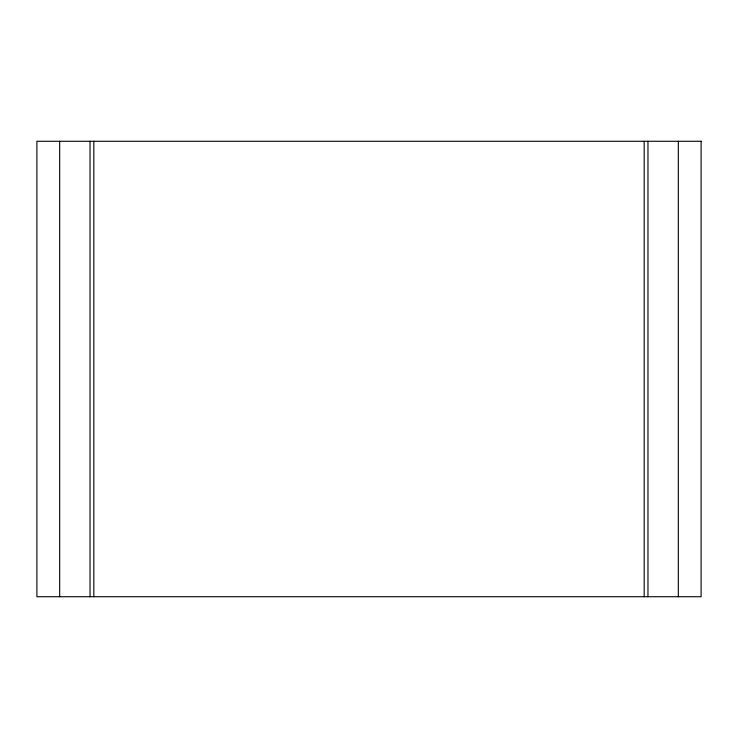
<?xml version="1.0" encoding="UTF-8"?>
<svg xmlns="http://www.w3.org/2000/svg" width="738" height="738" viewBox="0 0 738 738"><rect width="100%" height="100%" fill="white"/><g stroke="black" fill="none" stroke-linecap="round" stroke-linejoin="round"><path stroke-width="1.11" d="M678.323 141.272L678.323 596.728M647.964 141.272L647.964 596.728M644.173 141.272L644.173 596.728M93.827 141.272L93.827 596.728M90.036 141.272L90.036 596.728M59.677 141.272L59.677 596.728M701.1 141.272L36.9 141.272L36.9 596.728L701.1 596.728L701.1 141.272"/></g></svg>
